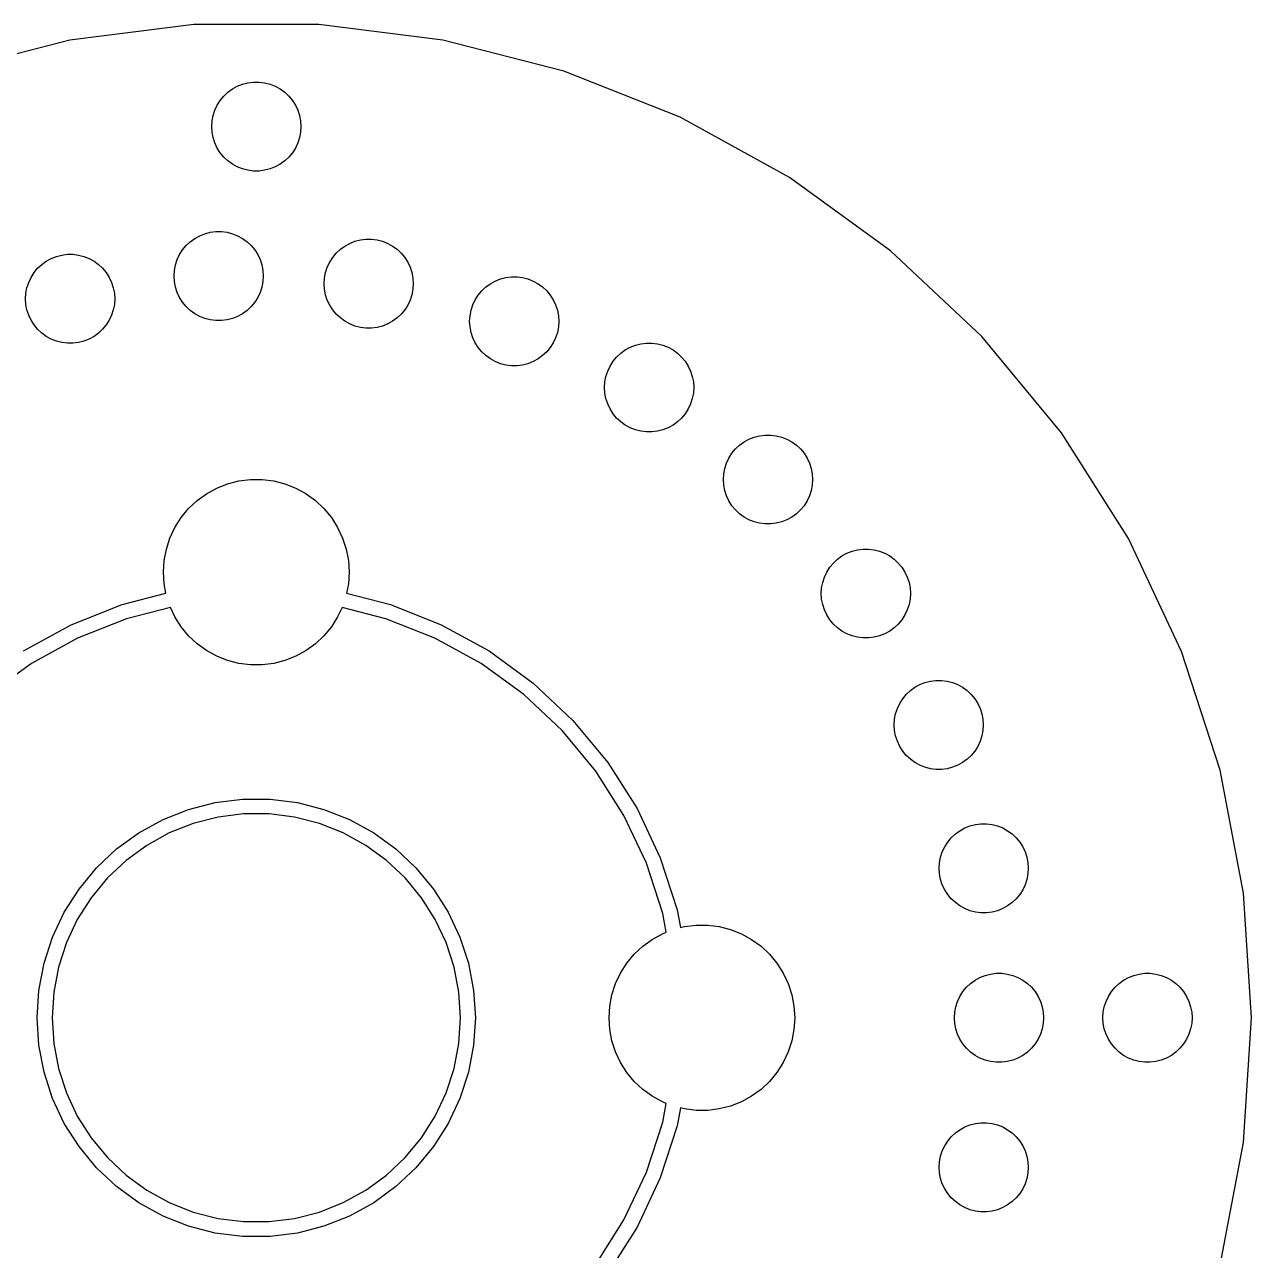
# Model space of a CAD drawing. Header units: metres. Extents: x -67 to 67, y -67 to 226.
# Drawn here: x -15.6 to 67, y -15.7 to 66.9 of the extents above; entities that cross this region are included whole.
import ezdxf

# ---------------------------------------------------------------- set-up
doc = ezdxf.new("R2010")
doc.units = ezdxf.units.M

msp = doc.modelspace()

# ---------------------------------------------------------------- linework, layer by layer
for p, q in [((-4.20695, 66.8678), (-12.5545, 65.8132)), ((4.20695, 66.8678), (-4.20695, 66.8678)), ((12.5545, 65.8132), (4.20695, 66.8678)), ((-12.5545, 65.8132), (-20.7041, 63.7208)), ((20.7041, 63.7208), (12.5545, 65.8132)), ((28.5272, 60.6234), (20.7041, 63.7208)), ((-1.27733, 62.7145), (-0.92705, 62.8532)), ((-0.92705, 62.8532), (-0.56213, 62.9469)), ((-0.56213, 62.9469), (-0.18837, 62.9941)), ((-0.18837, 62.9941), (0.18837, 62.9941)), ((0.18837, 62.9941), (0.56213, 62.9469)), ((0.56213, 62.9469), (0.92705, 62.8532)), ((0.92705, 62.8532), (1.27733, 62.7145)), ((-2.42705, 61.7634), (-2.1869, 62.0536)), ((-2.1869, 62.0536), (-1.91226, 62.3115)), ((-1.91226, 62.3115), (-1.60747, 62.533)), ((-1.60747, 62.533), (-1.27733, 62.7145)), ((1.27733, 62.7145), (1.60747, 62.533)), ((1.60747, 62.533), (1.91226, 62.3115)), ((1.91226, 62.3115), (2.1869, 62.0536)), ((2.1869, 62.0536), (2.42705, 61.7634)), ((-2.78932, 61.1044), (-2.62891, 61.4453)), ((-2.62891, 61.4453), (-2.42705, 61.7634)), ((2.42705, 61.7634), (2.62891, 61.4453)), ((2.62891, 61.4453), (2.78932, 61.1044)), ((-3, 60), (-2.97633, 60.376)), ((-2.97633, 60.376), (-2.90575, 60.7461)), ((-2.90575, 60.7461), (-2.78932, 61.1044)), ((2.78932, 61.1044), (2.90575, 60.7461)), ((2.90575, 60.7461), (2.97633, 60.376)), ((2.97633, 60.376), (3, 60)), ((35.9004, 56.57), (28.5272, 60.6234)), ((-2.97633, 59.624), (-3, 60)), ((-2.90575, 59.2539), (-2.97633, 59.624)), ((2.97633, 59.624), (2.90575, 59.2539)), ((3, 60), (2.97633, 59.624)), ((-2.78932, 58.8956), (-2.90575, 59.2539)), ((-2.62891, 58.5547), (-2.78932, 58.8956)), ((2.78932, 58.8956), (2.62891, 58.5547)), ((2.90575, 59.2539), (2.78932, 58.8956)), ((-2.42705, 58.2366), (-2.62891, 58.5547)), ((-2.1869, 57.9464), (-2.42705, 58.2366)), ((-1.91226, 57.6885), (-2.1869, 57.9464)), ((2.1869, 57.9464), (1.91226, 57.6885)), ((2.42705, 58.2366), (2.1869, 57.9464)), ((2.62891, 58.5547), (2.42705, 58.2366)), ((-1.60747, 57.467), (-1.91226, 57.6885)), ((-1.27733, 57.2855), (-1.60747, 57.467)), ((-0.92705, 57.1468), (-1.27733, 57.2855)), ((-0.56213, 57.0531), (-0.92705, 57.1468)), ((-0.18837, 57.0059), (-0.56213, 57.0531)), ((0.18837, 57.0059), (-0.18837, 57.0059)), ((0.56213, 57.0531), (0.18837, 57.0059)), ((0.92705, 57.1468), (0.56213, 57.0531)), ((1.27733, 57.2855), (0.92705, 57.1468)), ((1.60747, 57.467), (1.27733, 57.2855)), ((1.91226, 57.6885), (1.60747, 57.467)), ((42.7074, 51.6244), (35.9004, 56.57)), ((-3.4595, 52.789), (-3.09459, 52.8827)), ((-3.09459, 52.8827), (-2.72083, 52.9299)), ((-2.72083, 52.9299), (-2.34409, 52.9299)), ((-2.34409, 52.9299), (-1.97031, 52.8827)), ((-1.97031, 52.8827), (-1.60539, 52.789)), ((-4.71936, 51.9895), (-4.44472, 52.2474)), ((-4.44472, 52.2474), (-4.13994, 52.4688)), ((-4.13994, 52.4688), (-3.80978, 52.6503)), ((-3.80978, 52.6503), (-3.4595, 52.789)), ((-1.60539, 52.789), (-1.25511, 52.6503)), ((-1.25511, 52.6503), (-0.92497, 52.4688)), ((-0.92497, 52.4688), (-0.62018, 52.2474)), ((-0.62018, 52.2474), (-0.34555, 51.9895)), ((5.9639, 51.9564), (6.29404, 52.1379)), ((6.29404, 52.1379), (6.64433, 52.2766)), ((6.64433, 52.2766), (7.00923, 52.3703)), ((7.00923, 52.3703), (7.38301, 52.4175)), ((7.38301, 52.4175), (7.75975, 52.4175)), ((7.75975, 52.4175), (8.13353, 52.3703)), ((8.13353, 52.3703), (8.49843, 52.2766)), ((8.49843, 52.2766), (8.84872, 52.1379)), ((8.84872, 52.1379), (9.17886, 51.9564)), ((-13.81, 51.1183), (-13.4597, 51.257)), ((-13.4597, 51.257), (-13.0948, 51.3507)), ((-13.0948, 51.3507), (-12.721, 51.3979)), ((-12.721, 51.3979), (-12.3443, 51.3979)), ((-12.3443, 51.3979), (-11.9705, 51.3507)), ((-11.9705, 51.3507), (-11.6056, 51.257)), ((-11.6056, 51.257), (-11.2553, 51.1183)), ((-5.32178, 51.0402), (-5.16138, 51.3811)), ((-5.16138, 51.3811), (-4.9595, 51.6992)), ((-4.9595, 51.6992), (-4.71936, 51.9895)), ((-0.34555, 51.9895), (-0.10539, 51.6992)), ((-0.10539, 51.6992), (0.09645, 51.3811)), ((0.09645, 51.3811), (0.25687, 51.0402)), ((5.14433, 51.1868), (5.38448, 51.4771)), ((5.38448, 51.4771), (5.6591, 51.735)), ((5.6591, 51.735), (5.9639, 51.9564)), ((9.17886, 51.9564), (9.48366, 51.735)), ((9.48366, 51.735), (9.75829, 51.4771)), ((9.75829, 51.4771), (9.99843, 51.1868)), ((48.8409, 45.8647), (42.7074, 51.6244)), ((-14.9597, 50.1672), (-14.7195, 50.4575)), ((-14.7195, 50.4575), (-14.4449, 50.7154)), ((-14.4449, 50.7154), (-14.1401, 50.9368)), ((-14.1401, 50.9368), (-13.81, 51.1183)), ((-11.2553, 51.1183), (-10.9251, 50.9368)), ((-10.9251, 50.9368), (-10.6203, 50.7154)), ((-10.6203, 50.7154), (-10.3457, 50.4575)), ((-10.3457, 50.4575), (-10.1056, 50.1672)), ((-5.50879, 50.3118), (-5.4382, 50.6819)), ((-5.4382, 50.6819), (-5.32178, 51.0402)), ((0.25687, 51.0402), (0.37329, 50.6819)), ((0.37329, 50.6819), (0.44388, 50.3118)), ((4.66563, 50.1695), (4.78206, 50.5278)), ((4.78206, 50.5278), (4.94246, 50.8687)), ((4.94246, 50.8687), (5.14433, 51.1868)), ((9.99843, 51.1868), (10.2003, 50.8687)), ((10.2003, 50.8687), (10.3607, 50.5278)), ((10.3607, 50.5278), (10.4771, 50.1695)), ((-15.3219, 49.5082), (-15.1615, 49.8491)), ((-15.1615, 49.8491), (-14.9597, 50.1672)), ((-10.1056, 50.1672), (-9.9037, 49.8491)), ((-9.9037, 49.8491), (-9.74329, 49.5082)), ((-5.53246, 49.9358), (-5.50879, 50.3118)), ((-5.50879, 49.5598), (-5.53246, 49.9358)), ((0.44388, 50.3118), (0.46753, 49.9358)), ((0.46753, 49.9358), (0.44388, 49.5598)), ((4.57138, 49.4234), (4.59503, 49.7994)), ((4.59503, 49.7994), (4.66563, 50.1695)), ((10.4771, 50.1695), (10.5477, 49.7994)), ((10.5477, 49.7994), (10.5714, 49.4234)), ((15.7578, 49.4206), (16.0879, 49.6021)), ((16.0879, 49.6021), (16.4382, 49.7408)), ((16.4382, 49.7408), (16.8031, 49.8345)), ((16.8031, 49.8345), (17.1769, 49.8817)), ((17.1769, 49.8817), (17.5536, 49.8817)), ((17.5536, 49.8817), (17.9274, 49.8345)), ((17.9274, 49.8345), (18.2923, 49.7408)), ((18.2923, 49.7408), (18.6426, 49.6021)), ((18.6426, 49.6021), (18.9727, 49.4206)), ((-15.5326, 48.4039), (-15.509, 48.7798)), ((-15.509, 48.7798), (-15.4384, 49.1499)), ((-15.4384, 49.1499), (-15.3219, 49.5082)), ((-9.74329, 49.5082), (-9.62688, 49.1499)), ((-9.62688, 49.1499), (-9.55627, 48.7798)), ((-9.55627, 48.7798), (-9.53262, 48.4039)), ((-5.4382, 49.1897), (-5.50879, 49.5598)), ((-5.32178, 48.8315), (-5.4382, 49.1897)), ((-5.16138, 48.4906), (-5.32178, 48.8315)), ((0.25687, 48.8315), (0.09645, 48.4906)), ((0.37329, 49.1897), (0.25687, 48.8315)), ((0.44388, 49.5598), (0.37329, 49.1897)), ((4.59503, 49.0474), (4.57138, 49.4234)), ((4.66563, 48.6773), (4.59503, 49.0474)), ((10.5477, 49.0474), (10.4771, 48.6773)), ((10.5714, 49.4234), (10.5477, 49.0474)), ((14.9382, 48.651), (15.1783, 48.9412)), ((15.1783, 48.9412), (15.453, 49.1991)), ((15.453, 49.1991), (15.7578, 49.4206)), ((18.9727, 49.4206), (19.2775, 49.1991)), ((19.2775, 49.1991), (19.5522, 48.9412)), ((19.5522, 48.9412), (19.7923, 48.651)), ((-15.509, 48.0278), (-15.5326, 48.4039)), ((-15.4384, 47.6578), (-15.509, 48.0278)), ((-9.55627, 48.0278), (-9.62688, 47.6578)), ((-9.53262, 48.4039), (-9.55627, 48.0278)), ((-4.9595, 48.1725), (-5.16138, 48.4906)), ((-4.71936, 47.8822), (-4.9595, 48.1725)), ((-0.10539, 48.1725), (-0.34555, 47.8822)), ((0.09645, 48.4906), (-0.10539, 48.1725)), ((4.78206, 48.319), (4.66563, 48.6773)), ((4.94246, 47.9781), (4.78206, 48.319)), ((5.14433, 47.66), (4.94246, 47.9781)), ((10.2003, 47.9781), (9.99843, 47.66)), ((10.3607, 48.319), (10.2003, 47.9781)), ((10.4771, 48.6773), (10.3607, 48.319)), ((14.4595, 47.6337), (14.5759, 47.992)), ((14.5759, 47.992), (14.7363, 48.3329)), ((14.7363, 48.3329), (14.9382, 48.651)), ((19.7923, 48.651), (19.9942, 48.3329)), ((19.9942, 48.3329), (20.1546, 47.992)), ((20.1546, 47.992), (20.271, 47.6337)), ((-15.3219, 47.2995), (-15.4384, 47.6578)), ((-15.1615, 46.9586), (-15.3219, 47.2995)), ((-9.74329, 47.2995), (-9.9037, 46.9586)), ((-9.62688, 47.6578), (-9.74329, 47.2995)), ((-4.44472, 47.6243), (-4.71936, 47.8822)), ((-4.13994, 47.4028), (-4.44472, 47.6243)), ((-3.80978, 47.2213), (-4.13994, 47.4028)), ((-3.4595, 47.0827), (-3.80978, 47.2213)), ((-1.25511, 47.2213), (-1.60539, 47.0827)), ((-0.92497, 47.4028), (-1.25511, 47.2213)), ((-0.62018, 47.6243), (-0.92497, 47.4028)), ((-0.34555, 47.8822), (-0.62018, 47.6243)), ((5.38448, 47.3698), (5.14433, 47.66)), ((5.6591, 47.1119), (5.38448, 47.3698)), ((5.9639, 46.8904), (5.6591, 47.1119)), ((9.48366, 47.1119), (9.17886, 46.8904)), ((9.75829, 47.3698), (9.48366, 47.1119)), ((9.99843, 47.66), (9.75829, 47.3698)), ((14.3652, 46.8876), (14.3889, 47.2636)), ((14.3889, 47.2636), (14.4595, 47.6337)), ((20.271, 47.6337), (20.3416, 47.2636)), ((20.3416, 47.2636), (20.3652, 46.8876)), ((-14.9597, 46.6405), (-15.1615, 46.9586)), ((-14.7195, 46.3502), (-14.9597, 46.6405)), ((-14.4449, 46.0923), (-14.7195, 46.3502)), ((-10.3457, 46.3502), (-10.6203, 46.0923)), ((-10.1056, 46.6405), (-10.3457, 46.3502)), ((-9.9037, 46.9586), (-10.1056, 46.6405)), ((-3.09459, 46.989), (-3.4595, 47.0827)), ((-2.72083, 46.9417), (-3.09459, 46.989)), ((-2.34409, 46.9417), (-2.72083, 46.9417)), ((-1.97031, 46.989), (-2.34409, 46.9417)), ((-1.60539, 47.0827), (-1.97031, 46.989)), ((6.29404, 46.7089), (5.9639, 46.8904)), ((6.64433, 46.5702), (6.29404, 46.7089)), ((7.00923, 46.4765), (6.64433, 46.5702)), ((7.38301, 46.4293), (7.00923, 46.4765)), ((7.75975, 46.4293), (7.38301, 46.4293)), ((8.13353, 46.4765), (7.75975, 46.4293)), ((8.49843, 46.5702), (8.13353, 46.4765)), ((8.84872, 46.7089), (8.49843, 46.5702)), ((9.17886, 46.8904), (8.84872, 46.7089)), ((14.3889, 46.5116), (14.3652, 46.8876)), ((14.4595, 46.1415), (14.3889, 46.5116)), ((20.3416, 46.5116), (20.271, 46.1415)), ((20.3652, 46.8876), (20.3416, 46.5116)), ((-14.1401, 45.8709), (-14.4449, 46.0923)), ((-13.81, 45.6894), (-14.1401, 45.8709)), ((-13.4597, 45.5507), (-13.81, 45.6894)), ((-13.0948, 45.457), (-13.4597, 45.5507)), ((-12.721, 45.4098), (-13.0948, 45.457)), ((-11.9705, 45.457), (-12.3443, 45.4098)), ((-11.6056, 45.5507), (-11.9705, 45.457)), ((-11.2553, 45.6894), (-11.6056, 45.5507)), ((-10.9251, 45.8709), (-11.2553, 45.6894)), ((-10.6203, 46.0923), (-10.9251, 45.8709)), ((14.5759, 45.7832), (14.4595, 46.1415)), ((14.7363, 45.4423), (14.5759, 45.7832)), ((14.9382, 45.1243), (14.7363, 45.4423)), ((19.9942, 45.4423), (19.7923, 45.1243)), ((20.1546, 45.7832), (19.9942, 45.4423)), ((20.271, 46.1415), (20.1546, 45.7832)), ((54.2041, 39.3816), (48.8409, 45.8647)), ((-12.3443, 45.4098), (-12.721, 45.4098)), ((15.1783, 44.834), (14.9382, 45.1243)), ((15.453, 44.5761), (15.1783, 44.834)), ((19.5522, 44.834), (19.2775, 44.5761)), ((19.7923, 45.1243), (19.5522, 44.834)), ((24.2613, 44.4859), (24.5359, 44.7437)), ((24.5359, 44.7437), (24.8407, 44.9652)), ((24.8407, 44.9652), (25.1709, 45.1467)), ((25.1709, 45.1467), (25.5211, 45.2854)), ((25.5211, 45.2854), (25.886, 45.3791)), ((25.886, 45.3791), (26.2598, 45.4263)), ((26.2598, 45.4263), (26.6366, 45.4263)), ((26.6366, 45.4263), (27.0103, 45.3791)), ((27.0103, 45.3791), (27.3752, 45.2854)), ((27.3752, 45.2854), (27.7255, 45.1467)), ((27.7255, 45.1467), (28.0557, 44.9652)), ((28.0557, 44.9652), (28.3605, 44.7437)), ((28.3605, 44.7437), (28.6351, 44.4859)), ((15.7578, 44.3546), (15.453, 44.5761)), ((16.0879, 44.1731), (15.7578, 44.3546)), ((16.4382, 44.0344), (16.0879, 44.1731)), ((16.8031, 43.9407), (16.4382, 44.0344)), ((17.1769, 43.8935), (16.8031, 43.9407)), ((17.5536, 43.8935), (17.1769, 43.8935)), ((17.9274, 43.9407), (17.5536, 43.8935)), ((18.2923, 44.0344), (17.9274, 43.9407)), ((18.6426, 44.1731), (18.2923, 44.0344)), ((18.9727, 44.3546), (18.6426, 44.1731)), ((19.2775, 44.5761), (18.9727, 44.3546)), ((23.6589, 43.5366), (23.8193, 43.8775)), ((23.8193, 43.8775), (24.0211, 44.1956)), ((24.0211, 44.1956), (24.2613, 44.4859)), ((28.6351, 44.4859), (28.8752, 44.1956)), ((28.8752, 44.1956), (29.0771, 43.8775)), ((29.0771, 43.8775), (29.2375, 43.5366)), ((23.4718, 42.8082), (23.5424, 43.1783)), ((23.5424, 43.1783), (23.6589, 43.5366)), ((29.2375, 43.5366), (29.3539, 43.1783)), ((29.3539, 43.1783), (29.4245, 42.8082)), ((23.4482, 42.4322), (23.4718, 42.8082)), ((23.4718, 42.0562), (23.4482, 42.4322)), ((29.4245, 42.8082), (29.4482, 42.4322)), ((29.4482, 42.4322), (29.4245, 42.0562)), ((23.5424, 41.6861), (23.4718, 42.0562)), ((23.6589, 41.3278), (23.5424, 41.6861)), ((23.8193, 40.987), (23.6589, 41.3278)), ((29.2375, 41.3278), (29.0771, 40.987)), ((29.3539, 41.6861), (29.2375, 41.3278)), ((29.4245, 42.0562), (29.3539, 41.6861)), ((24.0211, 40.6689), (23.8193, 40.987)), ((24.2613, 40.3786), (24.0211, 40.6689)), ((28.8752, 40.6689), (28.6351, 40.3786)), ((29.0771, 40.987), (28.8752, 40.6689)), ((24.5359, 40.1207), (24.2613, 40.3786)), ((24.8407, 39.8992), (24.5359, 40.1207)), ((25.1709, 39.7177), (24.8407, 39.8992)), ((25.5211, 39.579), (25.1709, 39.7177)), ((27.7255, 39.7177), (27.3752, 39.579)), ((28.0557, 39.8992), (27.7255, 39.7177)), ((28.3605, 40.1207), (28.0557, 39.8992)), ((28.6351, 40.3786), (28.3605, 40.1207)), ((25.886, 39.4854), (25.5211, 39.579)), ((26.2598, 39.4381), (25.886, 39.4854)), ((26.6366, 39.4381), (26.2598, 39.4381)), ((27.0103, 39.4854), (26.6366, 39.4381)), ((27.3752, 39.579), (27.0103, 39.4854)), ((32.8409, 38.7726), (33.171, 38.9541)), ((33.171, 38.9541), (33.5213, 39.0928)), ((33.5213, 39.0928), (33.8862, 39.1865)), ((33.8862, 39.1865), (34.26, 39.2337)), ((34.26, 39.2337), (34.6367, 39.2337)), ((34.6367, 39.2337), (35.0105, 39.1865)), ((35.0105, 39.1865), (35.3754, 39.0928)), ((35.3754, 39.0928), (35.7257, 38.9541)), ((35.7257, 38.9541), (36.0558, 38.7726)), ((58.7125, 32.2775), (54.2041, 39.3816)), ((31.8194, 37.6849), (32.0213, 38.003)), ((32.0213, 38.003), (32.2614, 38.2933)), ((32.2614, 38.2933), (32.5361, 38.5512)), ((32.5361, 38.5512), (32.8409, 38.7726)), ((36.0558, 38.7726), (36.3606, 38.5512)), ((36.3606, 38.5512), (36.6352, 38.2933)), ((36.6352, 38.2933), (36.8754, 38.003)), ((36.8754, 38.003), (37.0773, 37.6849)), ((31.5426, 36.9857), (31.659, 37.344)), ((31.659, 37.344), (31.8194, 37.6849)), ((37.0773, 37.6849), (37.2377, 37.344)), ((37.2377, 37.344), (37.3541, 36.9857)), ((31.4483, 36.2396), (31.472, 36.6156)), ((31.472, 36.6156), (31.5426, 36.9857)), ((37.3541, 36.9857), (37.4247, 36.6156)), ((37.4247, 36.6156), (37.4483, 36.2396)), ((-3.34891, 35.277), (-2.66112, 35.6552)), ((-2.66112, 35.6552), (-1.93135, 35.9441)), ((-1.93135, 35.9441), (-1.17113, 36.1393)), ((-1.17113, 36.1393), (-0.39243, 36.2377)), ((-0.39243, 36.2377), (0.39243, 36.2377)), ((0.39243, 36.2377), (1.17113, 36.1393)), ((1.17113, 36.1393), (1.93135, 35.9441)), ((1.93135, 35.9441), (2.66112, 35.6552)), ((2.66112, 35.6552), (3.34891, 35.277)), ((31.472, 35.8636), (31.4483, 36.2396)), ((31.5426, 35.4936), (31.472, 35.8636)), ((37.4247, 35.8636), (37.3541, 35.4936)), ((37.4483, 36.2396), (37.4247, 35.8636)), ((-4.55605, 34.2784), (-3.98389, 34.8157)), ((-3.98389, 34.8157), (-3.34891, 35.277)), ((3.34891, 35.277), (3.98389, 34.8157)), ((3.98389, 34.8157), (4.55605, 34.2784)), ((31.659, 35.1353), (31.5426, 35.4936)), ((31.8194, 34.7944), (31.659, 35.1353)), ((32.0213, 34.4763), (31.8194, 34.7944)), ((37.0773, 34.7944), (36.8754, 34.4763)), ((37.2377, 35.1353), (37.0773, 34.7944)), ((37.3541, 35.4936), (37.2377, 35.1353)), ((-5.05635, 33.6736), (-4.55605, 34.2784)), ((4.55605, 34.2784), (5.05635, 33.6736)), ((32.2614, 34.186), (32.0213, 34.4763)), ((32.5361, 33.9281), (32.2614, 34.186)), ((32.8409, 33.7066), (32.5361, 33.9281)), ((36.3606, 33.9281), (36.0558, 33.7066)), ((36.6352, 34.186), (36.3606, 33.9281)), ((36.8754, 34.4763), (36.6352, 34.186)), ((-5.47691, 33.011), (-5.05635, 33.6736)), ((5.05635, 33.6736), (5.47691, 33.011)), ((33.171, 33.5251), (32.8409, 33.7066)), ((33.5213, 33.3865), (33.171, 33.5251)), ((33.8862, 33.2928), (33.5213, 33.3865)), ((34.26, 33.2456), (33.8862, 33.2928)), ((34.6367, 33.2456), (34.26, 33.2456)), ((35.0105, 33.2928), (34.6367, 33.2456)), ((35.3754, 33.3865), (35.0105, 33.2928)), ((35.7257, 33.5251), (35.3754, 33.3865)), ((36.0558, 33.7066), (35.7257, 33.5251)), ((-6.05363, 31.5543), (-5.8111, 32.3008)), ((-5.8111, 32.3008), (-5.47691, 33.011)), ((5.47691, 33.011), (5.8111, 32.3008)), ((5.8111, 32.3008), (6.05363, 31.5543)), ((62.295, 24.6643), (58.7125, 32.2775)), ((-6.20071, 30.7833), (-6.05363, 31.5543)), ((6.05363, 31.5543), (6.20071, 30.7833)), ((39.7608, 31.2779), (40.1111, 31.4166)), ((40.1111, 31.4166), (40.476, 31.5103)), ((40.476, 31.5103), (40.8498, 31.5575)), ((40.8498, 31.5575), (41.2265, 31.5575)), ((41.2265, 31.5575), (41.6003, 31.5103)), ((41.6003, 31.5103), (41.9652, 31.4166)), ((41.9652, 31.4166), (42.3155, 31.2779)), ((-6.25, 30), (-6.20071, 30.7833)), ((6.20071, 30.7833), (6.25, 30)), ((38.6111, 30.3268), (38.8513, 30.6171)), ((38.8513, 30.6171), (39.1259, 30.8749)), ((39.1259, 30.8749), (39.4307, 31.0964)), ((39.4307, 31.0964), (39.7608, 31.2779)), ((42.3155, 31.2779), (42.6456, 31.0964)), ((42.6456, 31.0964), (42.9504, 30.8749)), ((42.9504, 30.8749), (43.2251, 30.6171)), ((43.2251, 30.6171), (43.4652, 30.3268)), ((-6.20071, 29.2167), (-6.25, 30)), ((6.25, 30), (6.20071, 29.2167)), ((38.2488, 29.6678), (38.4092, 30.0087)), ((38.4092, 30.0087), (38.6111, 30.3268)), ((43.4652, 30.3268), (43.6671, 30.0087)), ((43.6671, 30.0087), (43.8275, 29.6678)), ((-6.07895, 28.5783), (-6.20071, 29.2167)), ((6.20071, 29.2167), (6.07895, 28.5783)), ((38.0382, 28.5634), (38.0618, 28.9394)), ((38.0618, 28.9394), (38.1324, 29.3095)), ((38.1324, 29.3095), (38.2488, 29.6678)), ((43.8275, 29.6678), (43.9439, 29.3095)), ((43.9439, 29.3095), (44.0145, 28.9394)), ((44.0145, 28.9394), (44.0382, 28.5634)), ((-9.03874, 27.8184), (-6.07895, 28.5783)), ((6.07895, 28.5783), (9.03874, 27.8184)), ((38.0618, 28.1874), (38.0382, 28.5634)), ((38.1324, 27.8173), (38.0618, 28.1874)), ((44.0145, 28.1874), (43.9439, 27.8173)), ((44.0382, 28.5634), (44.0145, 28.1874)), ((-12.454, 26.4662), (-9.03874, 27.8184)), ((-5.77646, 27.6256), (-8.72972, 26.8673)), ((-5.47691, 26.989), (-5.77646, 27.6256)), ((5.77646, 27.6256), (5.47691, 26.989)), ((8.72972, 26.8673), (5.77646, 27.6256)), ((9.03874, 27.8184), (12.454, 26.4662)), ((38.2488, 27.459), (38.1324, 27.8173)), ((38.4092, 27.1181), (38.2488, 27.459)), ((43.8275, 27.459), (43.6671, 27.1181)), ((43.9439, 27.8173), (43.8275, 27.459)), ((-15.6729, 24.6966), (-12.454, 26.4662)), ((-8.72972, 26.8673), (-12.0283, 25.5614)), ((-5.05635, 26.3263), (-5.47691, 26.989)), ((5.47691, 26.989), (5.05635, 26.3263)), ((12.0283, 25.5614), (8.72972, 26.8673)), ((12.454, 26.4662), (15.6729, 24.6966)), ((38.6111, 26.8), (38.4092, 27.1181)), ((38.8513, 26.5098), (38.6111, 26.8)), ((39.1259, 26.2519), (38.8513, 26.5098)), ((43.2251, 26.5098), (42.9504, 26.2519)), ((43.4652, 26.8), (43.2251, 26.5098)), ((43.6671, 27.1181), (43.4652, 26.8)), ((-4.55605, 25.7216), (-5.05635, 26.3263)), ((-3.98389, 25.1843), (-4.55605, 25.7216)), ((4.55605, 25.7216), (3.98389, 25.1843)), ((5.05635, 26.3263), (4.55605, 25.7216)), ((39.4307, 26.0304), (39.1259, 26.2519)), ((39.7608, 25.8489), (39.4307, 26.0304)), ((40.1111, 25.7102), (39.7608, 25.8489)), ((40.476, 25.6165), (40.1111, 25.7102)), ((40.8498, 25.5693), (40.476, 25.6165)), ((41.6003, 25.6165), (41.2265, 25.5693)), ((41.9652, 25.7102), (41.6003, 25.6165)), ((42.3155, 25.8489), (41.9652, 25.7102)), ((42.6456, 26.0304), (42.3155, 25.8489)), ((42.9504, 26.2519), (42.6456, 26.0304)), ((-12.0283, 25.5614), (-15.1371, 23.8523)), ((-3.34891, 24.7229), (-3.98389, 25.1843)), ((3.98389, 25.1843), (3.34891, 24.7229)), ((15.1371, 23.8523), (12.0283, 25.5614)), ((41.2265, 25.5693), (40.8498, 25.5693)), ((-2.66112, 24.3448), (-3.34891, 24.7229)), ((-1.93135, 24.0559), (-2.66112, 24.3448)), ((-1.17113, 23.8607), (-1.93135, 24.0559)), ((1.93135, 24.0559), (1.17113, 23.8607)), ((2.66112, 24.3448), (1.93135, 24.0559)), ((3.34891, 24.7229), (2.66112, 24.3448)), ((15.6729, 24.6966), (18.6446, 22.5375)), ((64.8951, 16.6622), (62.295, 24.6643)), ((-15.1371, 23.8523), (-18.0072, 21.767)), ((-0.39243, 23.7623), (-1.17113, 23.8607)), ((0.39243, 23.7623), (-0.39243, 23.7623)), ((1.17113, 23.8607), (0.39243, 23.7623)), ((18.0072, 21.767), (15.1371, 23.8523)), ((18.6446, 22.5375), (21.3223, 20.023)), ((44.3404, 22.2508), (44.6705, 22.4323)), ((44.6705, 22.4323), (45.0208, 22.571)), ((45.0208, 22.571), (45.3857, 22.6646)), ((45.3857, 22.6646), (45.7595, 22.7119)), ((45.7595, 22.7119), (46.1363, 22.7119)), ((46.1363, 22.7119), (46.51, 22.6646)), ((46.51, 22.6646), (46.8749, 22.571)), ((46.8749, 22.571), (47.2252, 22.4323)), ((47.2252, 22.4323), (47.5554, 22.2508)), ((20.5934, 19.3385), (18.0072, 21.767)), ((43.319, 21.163), (43.5208, 21.4811)), ((43.5208, 21.4811), (43.761, 21.7714)), ((43.761, 21.7714), (44.0356, 22.0293)), ((44.0356, 22.0293), (44.3404, 22.2508)), ((47.5554, 22.2508), (47.8602, 22.0293)), ((47.8602, 22.0293), (48.1348, 21.7714)), ((48.1348, 21.7714), (48.3749, 21.4811)), ((48.3749, 21.4811), (48.5768, 21.163)), ((43.0421, 20.4639), (43.1586, 20.8222)), ((43.1586, 20.8222), (43.319, 21.163)), ((48.5768, 21.163), (48.7372, 20.8222)), ((48.7372, 20.8222), (48.8536, 20.4639)), ((21.3223, 20.023), (23.6637, 17.1927)), ((42.9479, 19.7178), (42.9715, 20.0938)), ((42.9715, 20.0938), (43.0421, 20.4639)), ((48.8536, 20.4639), (48.9242, 20.0938)), ((48.9242, 20.0938), (48.9479, 19.7178)), ((22.8547, 16.6049), (20.5934, 19.3385)), ((42.9715, 19.3418), (42.9479, 19.7178)), ((43.0421, 18.9717), (42.9715, 19.3418)), ((48.9242, 19.3418), (48.8536, 18.9717)), ((48.9479, 19.7178), (48.9242, 19.3418)), ((43.1586, 18.6134), (43.0421, 18.9717)), ((43.319, 18.2725), (43.1586, 18.6134)), ((43.5208, 17.9544), (43.319, 18.2725)), ((48.5768, 18.2725), (48.3749, 17.9544)), ((48.7372, 18.6134), (48.5768, 18.2725)), ((48.8536, 18.9717), (48.7372, 18.6134)), ((43.761, 17.6641), (43.5208, 17.9544)), ((44.0356, 17.4062), (43.761, 17.6641)), ((44.3404, 17.1848), (44.0356, 17.4062)), ((47.8602, 17.4062), (47.5554, 17.1848)), ((48.1348, 17.6641), (47.8602, 17.4062)), ((48.3749, 17.9544), (48.1348, 17.6641)), ((24.7557, 13.6095), (22.8547, 16.6049)), ((23.6637, 17.1927), (25.632, 14.0913)), ((44.6705, 17.0033), (44.3404, 17.1848)), ((45.0208, 16.8646), (44.6705, 17.0033)), ((45.3857, 16.7709), (45.0208, 16.8646)), ((45.7595, 16.7237), (45.3857, 16.7709)), ((46.1363, 16.7237), (45.7595, 16.7237)), ((46.51, 16.7709), (46.1363, 16.7237)), ((46.8749, 16.8646), (46.51, 16.7709)), ((47.2252, 17.0033), (46.8749, 16.8646)), ((47.5554, 17.1848), (47.2252, 17.0033)), ((66.4717, 8.39732), (64.8951, 16.6622)), ((-4.558, 14.0281), (-2.76387, 14.4887)), ((-2.76387, 14.4887), (-0.92615, 14.7209)), ((-0.92615, 14.7209), (0.92615, 14.7209)), ((0.92615, 14.7209), (2.76387, 14.4887)), ((2.76387, 14.4887), (4.558, 14.0281)), ((25.632, 14.0913), (27.196, 10.7676)), ((-7.90344, 12.4538), (-6.28024, 13.3462)), ((-6.28024, 13.3462), (-4.558, 14.0281)), ((-2.57649, 13.5064), (-4.24898, 13.077)), ((-0.86336, 13.7229), (-2.57649, 13.5064)), ((0.86336, 13.7229), (-0.86336, 13.7229)), ((2.57649, 13.5064), (0.86336, 13.7229)), ((4.24898, 13.077), (2.57649, 13.5064)), ((4.558, 14.0281), (6.28024, 13.3462)), ((6.28024, 13.3462), (7.90344, 12.4538)), ((26.2662, 10.3995), (24.7557, 13.6095)), ((-9.40199, 11.3651), (-7.90344, 12.4538)), ((-5.85446, 12.4414), (-7.36761, 11.6095)), ((-4.24898, 13.077), (-5.85446, 12.4414)), ((5.85446, 12.4414), (4.24898, 13.077)), ((7.36761, 11.6095), (5.85446, 12.4414)), ((7.90344, 12.4538), (9.40199, 11.3651)), ((47.0642, 12.3765), (47.369, 12.5979)), ((47.369, 12.5979), (47.6992, 12.7794)), ((47.6992, 12.7794), (48.0494, 12.9181)), ((48.0494, 12.9181), (48.4144, 13.0118)), ((48.4144, 13.0118), (48.7881, 13.059)), ((48.7881, 13.059), (49.1649, 13.059)), ((49.1649, 13.059), (49.5386, 13.0118)), ((49.5386, 13.0118), (49.9035, 12.9181)), ((49.9035, 12.9181), (50.2538, 12.7794)), ((50.2538, 12.7794), (50.584, 12.5979)), ((50.584, 12.5979), (50.8888, 12.3765)), ((-7.36761, 11.6095), (-8.76457, 10.5945)), ((8.76457, 10.5945), (7.36761, 11.6095)), ((46.3476, 11.5102), (46.5494, 11.8283)), ((46.5494, 11.8283), (46.7896, 12.1186)), ((46.7896, 12.1186), (47.0642, 12.3765)), ((50.8888, 12.3765), (51.1634, 12.1186)), ((51.1634, 12.1186), (51.4035, 11.8283)), ((51.4035, 11.8283), (51.6054, 11.5102)), ((-10.7523, 10.0971), (-9.40199, 11.3651)), ((9.40199, 11.3651), (10.7523, 10.0971)), ((27.196, 10.7676), (28.3311, 7.27417)), ((46.0002, 10.4409), (46.0707, 10.811)), ((46.0707, 10.811), (46.1872, 11.1693)), ((46.1872, 11.1693), (46.3476, 11.5102)), ((51.6054, 11.5102), (51.7658, 11.1693)), ((51.7658, 11.1693), (51.8822, 10.811)), ((51.8822, 10.811), (51.9528, 10.4409)), ((-11.933, 8.66983), (-10.7523, 10.0971)), ((-8.76457, 10.5945), (-10.0233, 9.41252)), ((10.0233, 9.41252), (8.76457, 10.5945)), ((10.7523, 10.0971), (11.933, 8.66983)), ((27.3625, 7.02548), (26.2662, 10.3995)), ((45.9765, 10.0649), (46.0002, 10.4409)), ((46.0002, 9.68892), (45.9765, 10.0649)), ((51.9528, 10.4409), (51.9765, 10.0649)), ((51.9765, 10.0649), (51.9528, 9.68892)), ((-10.0233, 9.41252), (-11.124, 8.08205)), ((11.124, 8.08205), (10.0233, 9.41252)), ((46.0707, 9.31885), (46.0002, 9.68892)), ((46.1872, 8.96054), (46.0707, 9.31885)), ((51.8822, 9.31885), (51.7658, 8.96054)), ((51.9528, 9.68892), (51.8822, 9.31885)), ((-12.9255, 7.10587), (-11.933, 8.66983)), ((11.933, 8.66983), (12.9255, 7.10587)), ((46.3476, 8.61966), (46.1872, 8.96054)), ((46.5494, 8.30156), (46.3476, 8.61966)), ((46.7896, 8.01128), (46.5494, 8.30156)), ((51.4035, 8.30156), (51.1634, 8.01128)), ((51.6054, 8.61966), (51.4035, 8.30156)), ((51.7658, 8.96054), (51.6054, 8.61966)), ((67, 0), (66.4717, 8.39732)), ((-11.124, 8.08205), (-12.0492, 6.6241)), ((12.0492, 6.6241), (11.124, 8.08205)), ((47.0642, 7.75337), (46.7896, 8.01128)), ((47.369, 7.53194), (47.0642, 7.75337)), ((47.6992, 7.35043), (47.369, 7.53194)), ((50.584, 7.53194), (50.2538, 7.35043)), ((50.8888, 7.75337), (50.584, 7.53194)), ((51.1634, 8.01128), (50.8888, 7.75337)), ((-13.7142, 5.42982), (-12.9255, 7.10587)), ((-12.0492, 6.6241), (-12.7844, 5.06171)), ((12.7844, 5.06171), (12.0492, 6.6241)), ((12.9255, 7.10587), (13.7142, 5.42982)), ((27.6039, 5.76007), (27.3625, 7.02548)), ((28.3311, 7.27417), (28.5607, 6.07043)), ((48.0494, 7.21175), (47.6992, 7.35043)), ((48.4144, 7.11806), (48.0494, 7.21175)), ((48.7881, 7.07083), (48.4144, 7.11806)), ((49.1649, 7.07083), (48.7881, 7.07083)), ((49.5386, 7.11806), (49.1649, 7.07083)), ((49.9035, 7.21175), (49.5386, 7.11806)), ((50.2538, 7.35043), (49.9035, 7.21175)), ((28.5607, 6.07043), (28.8289, 6.13928)), ((28.8289, 6.13928), (29.6076, 6.23766)), ((29.6076, 6.23766), (30.3924, 6.23766)), ((30.3924, 6.23766), (31.1711, 6.13928)), ((31.1711, 6.13928), (31.9314, 5.94409)), ((31.9314, 5.94409), (32.6611, 5.65517)), ((-14.2866, 3.66817), (-13.7142, 5.42982)), ((-12.7844, 5.06171), (-13.318, 3.41948)), ((13.318, 3.41948), (12.7844, 5.06171)), ((13.7142, 5.42982), (14.2866, 3.66817)), ((26.0161, 4.8157), (26.6511, 5.27704)), ((26.6511, 5.27704), (27.3389, 5.65517)), ((27.3389, 5.65517), (27.6039, 5.76007)), ((32.6611, 5.65517), (33.3489, 5.27704)), ((33.3489, 5.27704), (33.9839, 4.8157)), ((24.9436, 3.67365), (25.4439, 4.27841)), ((25.4439, 4.27841), (26.0161, 4.8157)), ((33.9839, 4.8157), (34.556, 4.27841)), ((34.556, 4.27841), (35.0564, 3.67365)), ((-14.6337, 1.84866), (-14.2866, 3.66817)), ((-13.318, 3.41948), (-13.6416, 1.72333)), ((13.6416, 1.72333), (13.318, 3.41948)), ((14.2866, 3.66817), (14.6337, 1.84866)), ((24.5231, 3.01096), (24.9436, 3.67365)), ((35.0564, 3.67365), (35.4769, 3.01096)), ((24.1889, 2.30077), (24.5231, 3.01096)), ((35.4769, 3.01096), (35.8111, 2.30077)), ((48.0877, 2.31154), (48.3925, 2.53297)), ((48.3925, 2.53297), (48.7227, 2.71448)), ((48.7227, 2.71448), (49.0729, 2.85316)), ((49.0729, 2.85316), (49.4379, 2.94685)), ((49.4379, 2.94685), (49.8116, 2.99408)), ((49.8116, 2.99408), (50.1884, 2.99408)), ((50.1884, 2.99408), (50.5621, 2.94685)), ((50.5621, 2.94685), (50.927, 2.85316)), ((50.927, 2.85316), (51.2773, 2.71448)), ((51.2773, 2.71448), (51.6075, 2.53297)), ((51.6075, 2.53297), (51.9123, 2.31154)), ((58.0877, 2.31154), (58.3925, 2.53297)), ((58.3925, 2.53297), (58.7227, 2.71448)), ((58.7227, 2.71448), (59.0729, 2.85316)), ((59.0729, 2.85316), (59.4379, 2.94685)), ((59.4379, 2.94685), (59.8116, 2.99408)), ((59.8116, 2.99408), (60.1884, 2.99408)), ((60.1884, 2.99408), (60.5621, 2.94685)), ((60.5621, 2.94685), (60.927, 2.85316)), ((60.927, 2.85316), (61.2773, 2.71448)), ((61.2773, 2.71448), (61.6075, 2.53297)), ((61.6075, 2.53297), (61.9123, 2.31154)), ((-14.75, 0), (-14.6337, 1.84866)), ((-13.6416, 1.72333), (-13.75, 0)), ((13.75, 0), (13.6416, 1.72333)), ((14.6337, 1.84866), (14.75, 0)), ((23.9464, 1.55431), (24.1889, 2.30077)), ((35.8111, 2.30077), (36.0536, 1.55431)), ((47.3711, 1.44525), (47.5729, 1.76335)), ((47.5729, 1.76335), (47.8131, 2.05363)), ((47.8131, 2.05363), (48.0877, 2.31154)), ((51.9123, 2.31154), (52.1869, 2.05363)), ((52.1869, 2.05363), (52.427, 1.76335)), ((52.427, 1.76335), (52.6289, 1.44525)), ((57.3711, 1.44525), (57.5729, 1.76335)), ((57.5729, 1.76335), (57.8131, 2.05363)), ((57.8131, 2.05363), (58.0877, 2.31154)), ((61.9123, 2.31154), (62.1869, 2.05363)), ((62.1869, 2.05363), (62.427, 1.76335)), ((62.427, 1.76335), (62.6289, 1.44525)), ((23.7993, 0.78333), (23.9464, 1.55431)), ((36.0536, 1.55431), (36.2007, 0.78333)), ((47.0942, 0.74606), (47.2107, 1.10437)), ((47.2107, 1.10437), (47.3711, 1.44525)), ((52.6289, 1.44525), (52.7893, 1.10437)), ((52.7893, 1.10437), (52.9057, 0.74606)), ((57.0942, 0.74606), (57.2107, 1.10437)), ((57.2107, 1.10437), (57.3711, 1.44525)), ((62.6289, 1.44525), (62.7893, 1.10437)), ((62.7893, 1.10437), (62.9057, 0.74606)), ((-14.6337, -1.84866), (-14.75, 0)), ((-13.75, 0), (-13.6416, -1.72333)), ((13.6416, -1.72333), (13.75, 0)), ((14.75, 0), (14.6337, -1.84866)), ((23.75, 0), (23.7993, 0.78333)), ((23.7993, -0.78333), (23.75, 0)), ((36.2007, 0.78333), (36.25, 0)), ((36.25, 0), (36.2007, -0.78333)), ((47, 0), (47.0237, 0.37599)), ((47.0237, -0.37599), (47, 0)), ((47.0237, 0.37599), (47.0942, 0.74606)), ((52.9057, 0.74606), (52.9763, 0.37599)), ((52.9763, 0.37599), (53, 0)), ((53, 0), (52.9763, -0.37599)), ((57, 0), (57.0237, 0.37599)), ((57.0237, -0.37599), (57, 0)), ((57.0237, 0.37599), (57.0942, 0.74606)), ((62.9057, 0.74606), (62.9763, 0.37599)), ((62.9763, 0.37599), (63, 0)), ((63, 0), (62.9763, -0.37599)), ((66.4717, -8.39732), (67, 0)), ((23.9464, -1.55431), (23.7993, -0.78333)), ((36.2007, -0.78333), (36.0536, -1.55431)), ((47.0942, -0.74606), (47.0237, -0.37599)), ((47.2107, -1.10437), (47.0942, -0.74606)), ((52.9057, -0.74606), (52.7893, -1.10437)), ((52.9763, -0.37599), (52.9057, -0.74606)), ((57.0942, -0.74606), (57.0237, -0.37599)), ((57.2107, -1.10437), (57.0942, -0.74606)), ((62.9057, -0.74606), (62.7893, -1.10437)), ((62.9763, -0.37599), (62.9057, -0.74606)), ((24.1889, -2.30077), (23.9464, -1.55431)), ((36.0536, -1.55431), (35.8111, -2.30077)), ((47.3711, -1.44525), (47.2107, -1.10437)), ((47.5729, -1.76335), (47.3711, -1.44525)), ((52.6289, -1.44525), (52.427, -1.76335)), ((52.7893, -1.10437), (52.6289, -1.44525)), ((57.3711, -1.44525), (57.2107, -1.10437)), ((57.5729, -1.76335), (57.3711, -1.44525)), ((62.6289, -1.44525), (62.427, -1.76335)), ((62.7893, -1.10437), (62.6289, -1.44525)), ((-14.2866, -3.66817), (-14.6337, -1.84866)), ((-13.6416, -1.72333), (-13.318, -3.41948)), ((13.318, -3.41948), (13.6416, -1.72333)), ((14.6337, -1.84866), (14.2866, -3.66817)), ((24.5231, -3.01096), (24.1889, -2.30077)), ((35.8111, -2.30077), (35.4769, -3.01096)), ((47.8131, -2.05363), (47.5729, -1.76335)), ((48.0877, -2.31154), (47.8131, -2.05363)), ((48.3925, -2.53297), (48.0877, -2.31154)), ((51.9123, -2.31154), (51.6075, -2.53297)), ((52.1869, -2.05363), (51.9123, -2.31154)), ((52.427, -1.76335), (52.1869, -2.05363)), ((57.8131, -2.05363), (57.5729, -1.76335)), ((58.0877, -2.31154), (57.8131, -2.05363)), ((58.3925, -2.53297), (58.0877, -2.31154)), ((61.9123, -2.31154), (61.6075, -2.53297)), ((62.1869, -2.05363), (61.9123, -2.31154)), ((62.427, -1.76335), (62.1869, -2.05363)), ((24.9436, -3.67365), (24.5231, -3.01096)), ((35.4769, -3.01096), (35.0564, -3.67365)), ((48.7227, -2.71448), (48.3925, -2.53297)), ((49.0729, -2.85316), (48.7227, -2.71448)), ((49.4379, -2.94685), (49.0729, -2.85316)), ((49.8116, -2.99408), (49.4379, -2.94685)), ((50.1884, -2.99408), (49.8116, -2.99408)), ((50.5621, -2.94685), (50.1884, -2.99408)), ((50.927, -2.85316), (50.5621, -2.94685)), ((51.2773, -2.71448), (50.927, -2.85316)), ((51.6075, -2.53297), (51.2773, -2.71448)), ((58.7227, -2.71448), (58.3925, -2.53297)), ((59.0729, -2.85316), (58.7227, -2.71448)), ((59.4379, -2.94685), (59.0729, -2.85316)), ((59.8116, -2.99408), (59.4379, -2.94685)), ((60.1884, -2.99408), (59.8116, -2.99408)), ((60.5621, -2.94685), (60.1884, -2.99408)), ((60.927, -2.85316), (60.5621, -2.94685)), ((61.2773, -2.71448), (60.927, -2.85316)), ((61.6075, -2.53297), (61.2773, -2.71448)), ((-13.7142, -5.42982), (-14.2866, -3.66817)), ((-13.318, -3.41948), (-12.7844, -5.06171)), ((12.7844, -5.06171), (13.318, -3.41948)), ((14.2866, -3.66817), (13.7142, -5.42982)), ((25.4439, -4.27841), (24.9436, -3.67365)), ((35.0564, -3.67365), (34.556, -4.27841)), ((26.0161, -4.8157), (25.4439, -4.27841)), ((26.6511, -5.27704), (26.0161, -4.8157)), ((33.9839, -4.8157), (33.3489, -5.27704)), ((34.556, -4.27841), (33.9839, -4.8157)), ((-12.9255, -7.10587), (-13.7142, -5.42982)), ((-12.7844, -5.06171), (-12.0492, -6.6241)), ((12.0492, -6.6241), (12.7844, -5.06171)), ((13.7142, -5.42982), (12.9255, -7.10587)), ((27.3389, -5.65517), (26.6511, -5.27704)), ((27.6039, -5.76007), (27.3389, -5.65517)), ((27.3625, -7.02548), (27.6039, -5.76007)), ((32.6611, -5.65517), (31.9314, -5.94409)), ((33.3489, -5.27704), (32.6611, -5.65517)), ((28.5607, -6.07043), (28.3311, -7.27417)), ((28.8289, -6.13928), (28.5607, -6.07043)), ((29.6076, -6.23766), (28.8289, -6.13928)), ((30.3924, -6.23766), (29.6076, -6.23766)), ((31.1711, -6.13928), (30.3924, -6.23766)), ((31.9314, -5.94409), (31.1711, -6.13928)), ((-11.933, -8.66983), (-12.9255, -7.10587)), ((-12.0492, -6.6241), (-11.124, -8.08205)), ((11.124, -8.08205), (12.0492, -6.6241)), ((12.9255, -7.10587), (11.933, -8.66983)), ((26.2662, -10.3995), (27.3625, -7.02548)), ((28.3311, -7.27417), (27.196, -10.7676)), ((47.369, -7.53194), (47.6992, -7.35043)), ((47.6992, -7.35043), (48.0494, -7.21175)), ((48.0494, -7.21175), (48.4144, -7.11806)), ((48.4144, -7.11806), (48.7881, -7.07083)), ((48.7881, -7.07083), (49.1649, -7.07083)), ((49.1649, -7.07083), (49.5386, -7.11806)), ((49.5386, -7.11806), (49.9035, -7.21175)), ((49.9035, -7.21175), (50.2538, -7.35043)), ((50.2538, -7.35043), (50.584, -7.53194)), ((-11.124, -8.08205), (-10.0233, -9.41252)), ((10.0233, -9.41252), (11.124, -8.08205)), ((46.5494, -8.30156), (46.7896, -8.01128)), ((46.7896, -8.01128), (47.0642, -7.75337)), ((47.0642, -7.75337), (47.369, -7.53194)), ((50.584, -7.53194), (50.8888, -7.75337)), ((50.8888, -7.75337), (51.1634, -8.01128)), ((51.1634, -8.01128), (51.4035, -8.30156)), ((-10.7523, -10.0971), (-11.933, -8.66983)), ((11.933, -8.66983), (10.7523, -10.0971)), ((46.0707, -9.31885), (46.1872, -8.96054)), ((46.1872, -8.96054), (46.3476, -8.61966)), ((46.3476, -8.61966), (46.5494, -8.30156)), ((51.4035, -8.30156), (51.6054, -8.61966)), ((51.6054, -8.61966), (51.7658, -8.96054)), ((51.7658, -8.96054), (51.8822, -9.31885)), ((64.8951, -16.6622), (66.4717, -8.39732)), ((-10.0233, -9.41252), (-8.76457, -10.5945)), ((8.76457, -10.5945), (10.0233, -9.41252)), ((45.9765, -10.0649), (46.0002, -9.68892)), ((46.0002, -9.68892), (46.0707, -9.31885)), ((51.8822, -9.31885), (51.9528, -9.68892)), ((51.9528, -9.68892), (51.9765, -10.0649)), ((-9.40199, -11.3651), (-10.7523, -10.0971)), ((-8.76457, -10.5945), (-7.36761, -11.6095)), ((7.36761, -11.6095), (8.76457, -10.5945)), ((10.7523, -10.0971), (9.40199, -11.3651)), ((24.7557, -13.6095), (26.2662, -10.3995)), ((46.0002, -10.4409), (45.9765, -10.0649)), ((46.0707, -10.811), (46.0002, -10.4409)), ((51.9528, -10.4409), (51.8822, -10.811)), ((51.9765, -10.0649), (51.9528, -10.4409)), ((-7.90344, -12.4538), (-9.40199, -11.3651)), ((9.40199, -11.3651), (7.90344, -12.4538)), ((27.196, -10.7676), (25.632, -14.0913)), ((46.1872, -11.1693), (46.0707, -10.811)), ((46.3476, -11.5102), (46.1872, -11.1693)), ((46.5494, -11.8283), (46.3476, -11.5102)), ((51.6054, -11.5102), (51.4035, -11.8283)), ((51.7658, -11.1693), (51.6054, -11.5102)), ((51.8822, -10.811), (51.7658, -11.1693)), ((-7.36761, -11.6095), (-5.85446, -12.4414)), ((5.85446, -12.4414), (7.36761, -11.6095)), ((46.7896, -12.1186), (46.5494, -11.8283)), ((47.0642, -12.3765), (46.7896, -12.1186)), ((47.369, -12.5979), (47.0642, -12.3765)), ((50.8888, -12.3765), (50.584, -12.5979)), ((51.1634, -12.1186), (50.8888, -12.3765)), ((51.4035, -11.8283), (51.1634, -12.1186)), ((-6.28024, -13.3462), (-7.90344, -12.4538)), ((-5.85446, -12.4414), (-4.24898, -13.077)), ((-4.24898, -13.077), (-2.57649, -13.5064)), ((2.57649, -13.5064), (4.24898, -13.077)), ((4.24898, -13.077), (5.85446, -12.4414)), ((7.90344, -12.4538), (6.28024, -13.3462)), ((47.6992, -12.7794), (47.369, -12.5979)), ((48.0494, -12.9181), (47.6992, -12.7794)), ((48.4144, -13.0118), (48.0494, -12.9181)), ((48.7881, -13.059), (48.4144, -13.0118)), ((49.1649, -13.059), (48.7881, -13.059)), ((49.5386, -13.0118), (49.1649, -13.059)), ((49.9035, -12.9181), (49.5386, -13.0118)), ((50.2538, -12.7794), (49.9035, -12.9181)), ((50.584, -12.5979), (50.2538, -12.7794)), ((-4.558, -14.0281), (-6.28024, -13.3462)), ((-2.76387, -14.4887), (-4.558, -14.0281)), ((-2.57649, -13.5064), (-0.86336, -13.7229)), ((-0.86336, -13.7229), (0.86336, -13.7229)), ((0.86336, -13.7229), (2.57649, -13.5064)), ((4.558, -14.0281), (2.76387, -14.4887)), ((6.28024, -13.3462), (4.558, -14.0281)), ((22.8547, -16.6049), (24.7557, -13.6095)), ((-0.92615, -14.7209), (-2.76387, -14.4887)), ((0.92615, -14.7209), (-0.92615, -14.7209)), ((2.76387, -14.4887), (0.92615, -14.7209)), ((25.632, -14.0913), (23.6637, -17.1927))]:
    msp.add_line(p, q)

doc.saveas('drawing.dxf')
